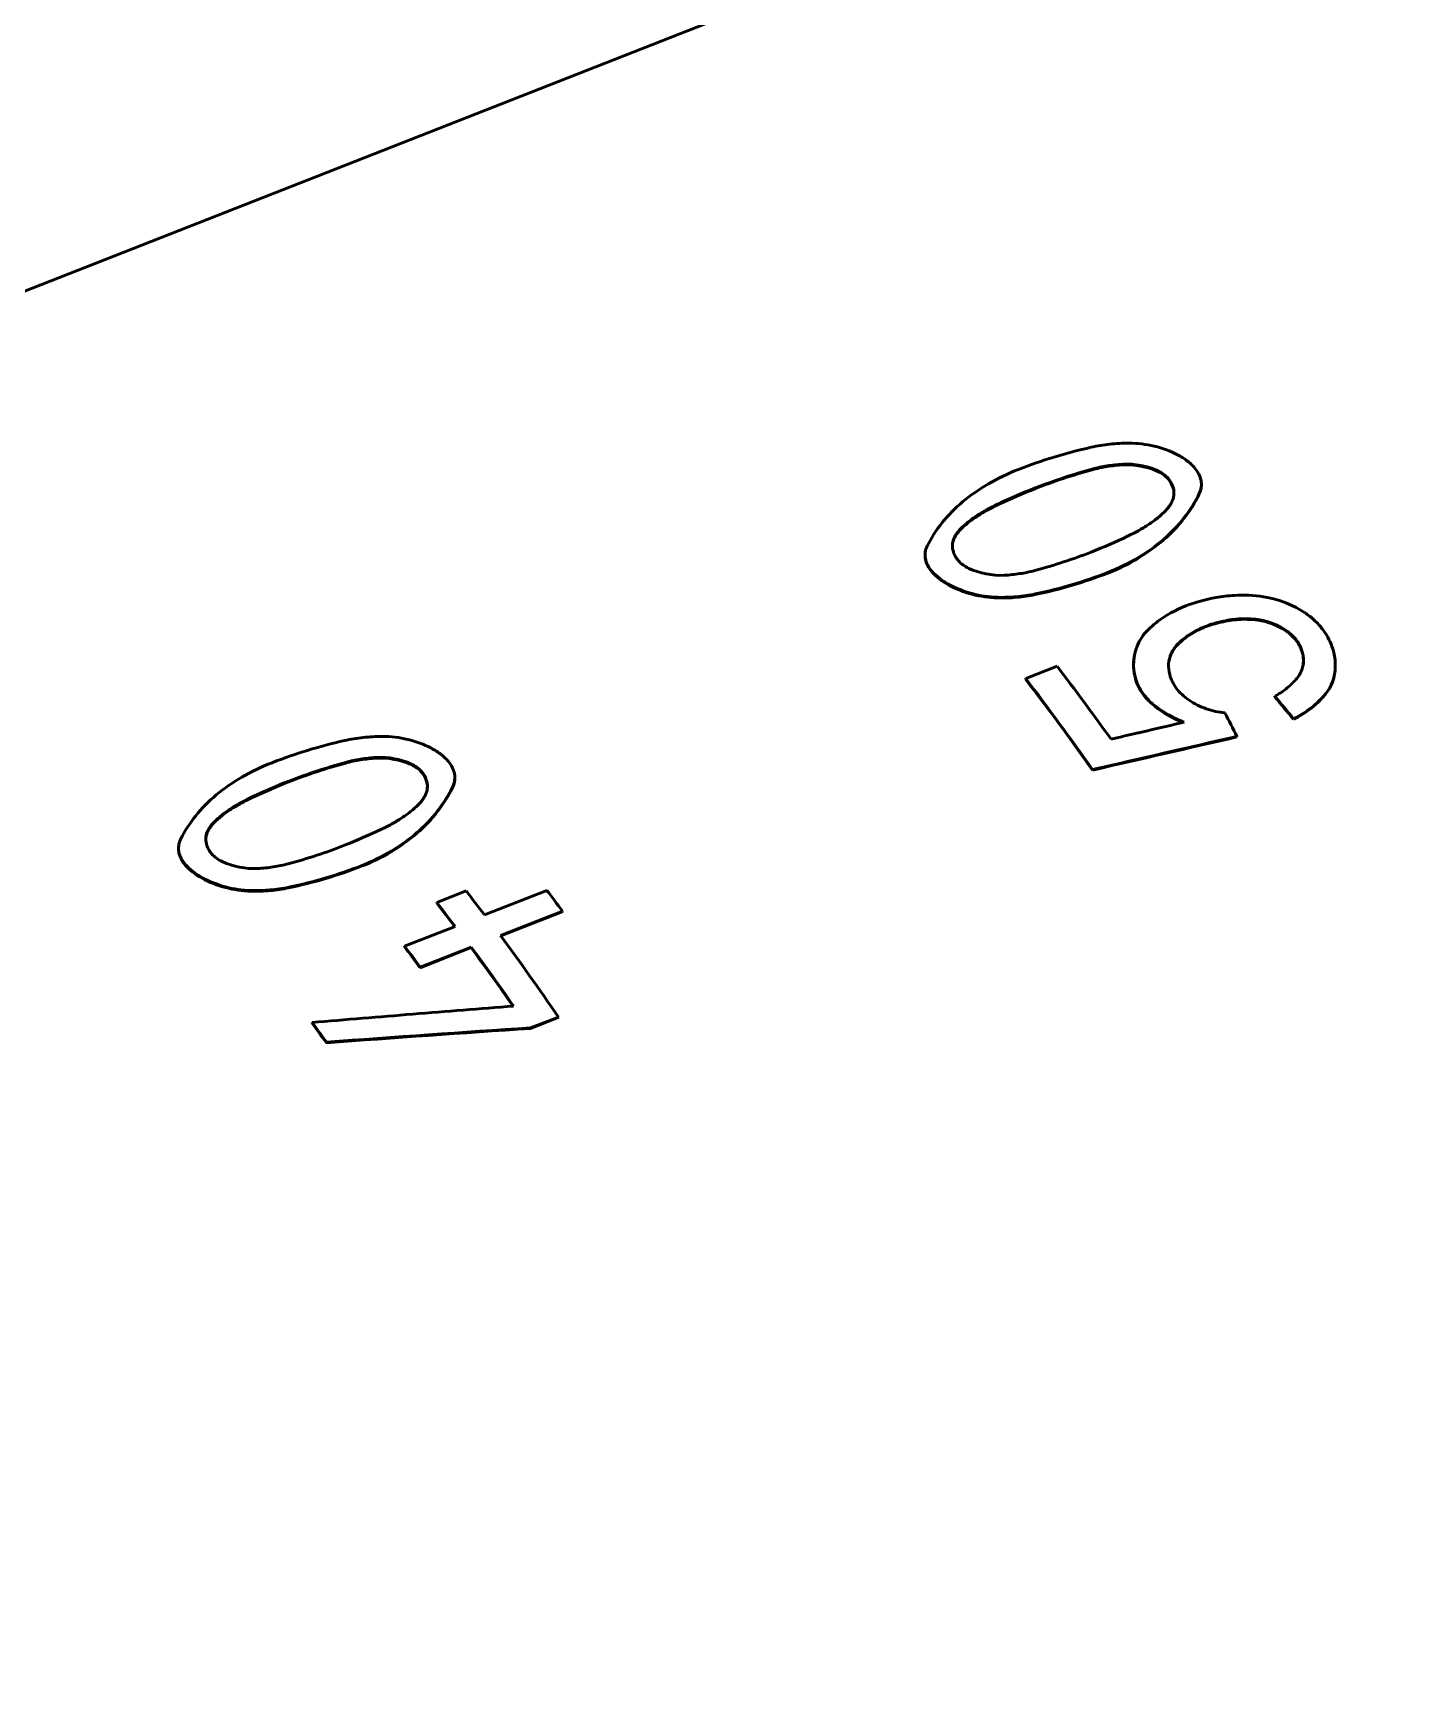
# Model space of a CAD drawing. Header units: millimetres. Extents: x -1259 to 2100, y -2965 to 1485.
# Drawn here: x 443.02 to 462.66, y 314.23 to 337.73 of the extents above; entities that cross this region are included whole.
import ezdxf

# ---------------------------------------------------------------- set-up
doc = ezdxf.new("R2010")
doc.units = ezdxf.units.MM
doc.header["$LTSCALE"] = 5
doc.layers.add('Visible (ISO)', color=7, linetype='Continuous', lineweight=50)

msp = doc.modelspace()

# ---------------------------------------------------------------- linework, layer by layer
at = {"layer": 'Visible (ISO)'}
for p, q in [((392.382, 314.23), (505.713, 358.738)), ((459.586, 331.306), (459.585, 331.298)), ((455.67, 330.34), (455.671, 330.349)), ((457.097, 328.578), (457.542, 328.752)), ((458.635, 328.891), (458.636, 328.899)), ((457.096, 328.569), (457.097, 328.578)), ((461.463, 328.584), (461.465, 328.591)), ((460.627, 328.319), (460.629, 328.327)), ((460.893, 328.002), (460.895, 328.01)), ((460.09, 327.75), (460.092, 327.758)), ((449.002, 327.15), (449.001, 327.141)), ((458.043, 327.28), (458.044, 327.287)), ((445.086, 326.183), (445.086, 326.192)), ((448.747, 325.406), (449.163, 325.569)), ((449.422, 325.229), (450.308, 325.576)), ((448.746, 325.398), (448.747, 325.406)), ((450.529, 325.281), (449.651, 324.936)), ((450.527, 325.273), (449.655, 324.93)), ((450.527, 325.273), (450.529, 325.281)), ((448.291, 324.784), (449.007, 325.066)), ((448.289, 324.776), (448.291, 324.784)), ((449.234, 324.765), (448.51, 324.48)), ((449.235, 324.773), (448.511, 324.488)), ((449.234, 324.765), (449.235, 324.773)), ((448.51, 324.48), (448.511, 324.488)), ((450.471, 323.781), (450.078, 323.627)), ((450.469, 323.774), (450.471, 323.781)), ((446.979, 323.695), (446.98, 323.703)), ((450.469, 323.774), (450.076, 323.62)), ((450.076, 323.62), (450.078, 323.627)), ((447.181, 323.416), (447.183, 323.424))]:
    msp.add_line(p, q, dxfattribs=at)
for centre, major_axis, ratio, start_param, end_param in [((458.823, 331.279), (0.359, -0.143), 0.745633, 0.561327, 0.963012), ((458.822, 331.27), (0.359, -0.142), 0.745856, 0.559961, 0.961547), ((461.515, 326.535), (-8.097, 0.388), 0.672734, 5.301136, 5.378651), ((461.517, 326.524), (-8.101, 0.389), 0.672734, 5.301136, 5.378611), ((453.949, 335.253), (7.731, -0.736), 0.708354, 5.333633, 5.413872), ((460.583, 328.938), (0.393, -0.282), 0.775588, 0.772219, 1.16835), ((455.038, 312.851), (8.846, -22.525), 0.41082, 2.12057, 2.181919), ((454.594, 312.676), (-8.842, 22.514), 0.41082, 5.247407, 5.323512), ((454.594, 312.676), (-8.846, 22.525), 0.41082, 5.247407, 5.323512), ((457.18, 313.582), (-10.886, 21.826), 0.4509, 5.191637, 5.210313), ((457.18, 313.582), (-10.89, 21.838), 0.450881, 5.191657, 5.210334), ((456.418, 313.148), (6.084, -23.889), 0.344733, 2.13831, 2.156035), ((331.487, -240.849), (837.433, 403.806), 0.53352, 1.17059, 1.171802), ((323.207, -227.93), (-839.5, -396.15), 0.5193, 4.313036, 4.315434), ((323.275, -227.653), (-839.128, -395.883), 0.519328, 4.313082, 4.315481), ((450.932, 322.367), (-8.101, 0.389), 0.672734, 5.301136, 5.378611), ((450.931, 322.379), (-8.097, 0.388), 0.672734, 5.301136, 5.378651), ((448.238, 327.113), (0.359, -0.142), 0.745856, 0.559961, 0.961547), ((448.238, 327.122), (0.359, -0.143), 0.745633, 0.561327, 0.963012), ((443.364, 331.097), (7.731, -0.736), 0.708354, 5.333633, 5.413872), ((446.723, 309.585), (8.846, -22.525), 0.41082, 2.166285, 2.186974), ((447.609, 309.933), (8.846, -22.525), 0.41082, 2.148614, 2.166285), ((446.308, 309.422), (-8.842, 22.514), 0.41082, 5.308228, 5.328567), ((446.308, 309.422), (-8.846, 22.525), 0.41082, 5.307878, 5.328567), ((445.592, 309.141), (-8.842, 22.514), 0.41082, 5.290207, 5.307878), ((445.592, 309.141), (-8.846, 22.525), 0.41082, 5.290207, 5.307878), ((446.315, 309.425), (-8.842, 22.514), 0.41082, 5.24206, 5.290207), ((446.315, 309.425), (-8.846, 22.525), 0.41082, 5.241664, 5.290207), ((446.731, 309.588), (8.846, -22.525), 0.41082, 2.082195, 2.148614), ((443.956, 308.498), (-8.842, 22.514), 0.41082, 5.265474, 5.281782), ((443.956, 308.498), (-8.846, 22.525), 0.41082, 5.265474, 5.281782)]:
    msp.add_ellipse(centre, major_axis=major_axis, ratio=ratio, start_param=start_param, end_param=end_param, dxfattribs=at)
for points, knots in [([(456.996, 331.543), (457.159, 331.607), (457.326, 331.665), (457.67, 331.77), (457.846, 331.816), (458.026, 331.857)], [0, 0, 0, 0, 0.04591624, 0.04591624, 0.09190288, 0.09190288, 0.09190288, 0.09190288]), ([(458.026, 331.857), (458.112, 331.876), (458.199, 331.89), (458.379, 331.91), (458.47, 331.915), (458.562, 331.914)], [0, 0, 0, 0, 0.02187074, 0.02187074, 0.0439155, 0.0439155, 0.0439155, 0.0439155]), ([(458.562, 331.914), (458.683, 331.914), (458.804, 331.9), (459.037, 331.845), (459.149, 331.803), (459.25, 331.751)], [0, 0, 0, 0, 0.02895113, 0.02895113, 0.05859624, 0.05859624, 0.05859624, 0.05859624]), ([(455.699, 330.456), (455.756, 330.572), (455.828, 330.683), (455.998, 330.894), (456.096, 330.994), (456.316, 331.177), (456.438, 331.262), (456.702, 331.415), (456.845, 331.484), (456.996, 331.543)], [0, 0, 0, 0, 0.043807, 0.043807, 0.0870851, 0.0870851, 0.1299533, 0.1299533, 0.172765, 0.172765, 0.172765, 0.172765]), ([(458.041, 331.547), (457.902, 331.509), (457.765, 331.468), (457.497, 331.379), (457.365, 331.332), (457.236, 331.281)], [0, 0, 0, 0, 0.0364797, 0.0364797, 0.07295946, 0.07295946, 0.07295946, 0.07295946]), ([(458.04, 331.538), (457.901, 331.5), (457.765, 331.459), (457.496, 331.37), (457.365, 331.322), (457.236, 331.272)], [0, 0, 0, 0, 0.03647941, 0.03647941, 0.0729589, 0.0729589, 0.0729589, 0.0729589]), ([(458.472, 331.607), (458.397, 331.603), (458.324, 331.595), (458.179, 331.572), (458.109, 331.557), (458.04, 331.538)], [0, 0, 0, 0, 0.01805894, 0.01805894, 0.03601173, 0.03601173, 0.03601173, 0.03601173]), ([(458.473, 331.616), (458.398, 331.612), (458.324, 331.604), (458.18, 331.581), (458.109, 331.566), (458.041, 331.547)], [0, 0, 0, 0, 0.0180603, 0.0180603, 0.03601367, 0.03601367, 0.03601367, 0.03601367]), ([(458.969, 331.524), (458.894, 331.558), (458.812, 331.584), (458.643, 331.615), (458.557, 331.621), (458.473, 331.616)], [0, 0, 0, 0, 0.02103243, 0.02103243, 0.04155381, 0.04155381, 0.04155381, 0.04155381]), ([(459.25, 331.751), (459.298, 331.726), (459.343, 331.697), (459.424, 331.635), (459.46, 331.601), (459.492, 331.564)], [0, 0, 0, 0, 0.0142434, 0.0142434, 0.02857688, 0.02857688, 0.02857688, 0.02857688]), ([(459.492, 331.564), (459.516, 331.537), (459.535, 331.508), (459.566, 331.447), (459.576, 331.416), (459.588, 331.354), (459.589, 331.323), (459.581, 331.262), (459.572, 331.232), (459.558, 331.204)], [0, 0, 0, 0, 0.01084531, 0.01084531, 0.02160922, 0.02160922, 0.03223192, 0.03223192, 0.04267677, 0.04267677, 0.04267677, 0.04267677]), ([(459.115, 331.408), (459.096, 331.43), (459.074, 331.45), (459.025, 331.485), (458.998, 331.501), (458.968, 331.515)], [0, 0, 0, 0, 0.00840544, 0.00840544, 0.01674027, 0.01674027, 0.01674027, 0.01674027]), ([(459.115, 331.417), (459.097, 331.439), (459.075, 331.459), (459.026, 331.494), (458.998, 331.51), (458.969, 331.524)], [0, 0, 0, 0, 0.00840975, 0.00840975, 0.01674845, 0.01674845, 0.01674845, 0.01674845]), ([(459.178, 331.103), (459.191, 331.134), (459.198, 331.167), (459.2, 331.234), (459.194, 331.268), (459.183, 331.301)], [0, 0, 0, 0, 0.01135824, 0.01135824, 0.0229261, 0.0229261, 0.0229261, 0.0229261]), ([(459.558, 331.204), (459.501, 331.085), (459.429, 330.969), (459.259, 330.75), (459.162, 330.647), (458.942, 330.456), (458.82, 330.369), (458.556, 330.212), (458.413, 330.142), (458.262, 330.083)], [0, 0, 0, 0, 0.0436851, 0.0436851, 0.0868429, 0.0868429, 0.129592, 0.129592, 0.1722832, 0.1722832, 0.1722832, 0.1722832]), ([(459.095, 330.975), (459.113, 330.994), (459.129, 331.015), (459.157, 331.058), (459.169, 331.08), (459.178, 331.103)], [0, 0, 0, 0, 0.00816866, 0.00816866, 0.016422, 0.016422, 0.016422, 0.016422]), ([(456.415, 330.893), (456.367, 330.862), (456.321, 330.829), (456.235, 330.759), (456.196, 330.723), (456.159, 330.684)], [0, 0, 0, 0, 0.01633595, 0.01633595, 0.03276173, 0.03276173, 0.03276173, 0.03276173]), ([(456.415, 330.883), (456.366, 330.852), (456.32, 330.82), (456.235, 330.75), (456.195, 330.713), (456.159, 330.675)], [0, 0, 0, 0, 0.01633527, 0.01633527, 0.03275973, 0.03275973, 0.03275973, 0.03275973]), ([(456.716, 331.057), (456.663, 331.033), (456.611, 331.006), (456.511, 330.951), (456.462, 330.922), (456.415, 330.893)], [0, 0, 0, 0, 0.01585173, 0.01585173, 0.03170337, 0.03170337, 0.03170337, 0.03170337]), ([(456.716, 331.048), (456.663, 331.023), (456.611, 330.997), (456.51, 330.942), (456.462, 330.913), (456.415, 330.883)], [0, 0, 0, 0, 0.01585153, 0.01585153, 0.03170296, 0.03170296, 0.03170296, 0.03170296]), ([(458.839, 330.762), (458.887, 330.793), (458.933, 330.827), (459.019, 330.898), (459.059, 330.936), (459.095, 330.975)], [0, 0, 0, 0, 0.01636565, 0.01636565, 0.03281947, 0.03281947, 0.03281947, 0.03281947]), ([(456.159, 330.684), (456.141, 330.665), (456.125, 330.645), (456.098, 330.604), (456.086, 330.582), (456.077, 330.56)], [0, 0, 0, 0, 0.00814539, 0.00814539, 0.01637582, 0.01637582, 0.01637582, 0.01637582]), ([(456.159, 330.675), (456.141, 330.656), (456.125, 330.636), (456.097, 330.595), (456.086, 330.573), (456.077, 330.551)], [0, 0, 0, 0, 0.00814431, 0.00814431, 0.0163731, 0.0163731, 0.0163731, 0.0163731]), ([(458.54, 330.595), (458.593, 330.62), (458.644, 330.646), (458.744, 330.702), (458.792, 330.731), (458.839, 330.762)], [0, 0, 0, 0, 0.01574971, 0.01574971, 0.03149932, 0.03149932, 0.03149932, 0.03149932]), ([(455.766, 330.101), (455.742, 330.129), (455.723, 330.158), (455.692, 330.217), (455.681, 330.248), (455.67, 330.309), (455.669, 330.339), (455.677, 330.399), (455.686, 330.428), (455.699, 330.456)], [0, 0, 0, 0, 0.01087225, 0.01087225, 0.02166283, 0.02166283, 0.03231179, 0.03231179, 0.04278236, 0.04278236, 0.04278236, 0.04278236]), ([(456.077, 330.56), (456.065, 330.53), (456.058, 330.498), (456.057, 330.433), (456.062, 330.401), (456.073, 330.368)], [0, 0, 0, 0, 0.01121573, 0.01121573, 0.02263574, 0.02263574, 0.02263574, 0.02263574]), ([(456.073, 330.368), (456.08, 330.347), (456.089, 330.326), (456.113, 330.286), (456.128, 330.266), (456.144, 330.247)], [0, 0, 0, 0, 0.00749917, 0.00749917, 0.01503178, 0.01503178, 0.01503178, 0.01503178]), ([(457.226, 330.109), (457.363, 330.146), (457.499, 330.187), (457.766, 330.274), (457.896, 330.321), (458.025, 330.371)], [0, 0, 0, 0, 0.0362469, 0.0362469, 0.07249386, 0.07249386, 0.07249386, 0.07249386]), ([(455.766, 330.092), (455.718, 330.147), (455.687, 330.208), (455.675, 330.269), (455.671, 330.293), (455.669, 330.317), (455.67, 330.34)], [-1.5707963, -1.5707963, -1.5707963, -1.5707963, -1.113424, -1.113424, -1.113424, -0.9366006, -0.9366006, -0.9366006, -0.9366006]), ([(456.144, 330.247), (456.162, 330.225), (456.184, 330.206), (456.233, 330.17), (456.261, 330.154), (456.29, 330.14)], [0, 0, 0, 0, 0.00835341, 0.00835341, 0.01663391, 0.01663391, 0.01663391, 0.01663391]), ([(456.006, 329.913), (455.958, 329.939), (455.914, 329.968), (455.833, 330.031), (455.797, 330.065), (455.766, 330.101)], [0, 0, 0, 0, 0.014091, 0.014091, 0.02827231, 0.02827231, 0.02827231, 0.02827231]), ([(456.695, 329.721), (456.575, 329.724), (456.454, 329.742), (456.337, 329.773), (456.22, 329.804), (456.107, 329.849), (456.005, 329.904)], [-2.6561201, -2.6561201, -2.6561201, -2.6561201, -2.3272292, -2.3272292, -2.3272292, -1.9983383, -1.9983383, -1.9983383, -1.9983383]), ([(456.695, 329.73), (456.575, 329.733), (456.453, 329.751), (456.219, 329.813), (456.107, 329.858), (456.006, 329.913)], [0, 0, 0, 0, 0.02907119, 0.02907119, 0.05883924, 0.05883924, 0.05883924, 0.05883924]), ([(456.791, 330.042), (456.866, 330.046), (456.94, 330.054), (457.086, 330.076), (457.157, 330.091), (457.226, 330.109)], [0, 0, 0, 0, 0.0182188, 0.0182188, 0.03633571, 0.03633571, 0.03633571, 0.03633571]), ([(458.262, 330.083), (458.1, 330.019), (457.932, 329.962), (457.589, 329.859), (457.412, 329.815), (457.233, 329.777)], [0, 0, 0, 0, 0.04594796, 0.04594796, 0.09196619, 0.09196619, 0.09196619, 0.09196619]), ([(457.233, 329.777), (457.147, 329.759), (457.059, 329.746), (456.879, 329.73), (456.787, 329.728), (456.695, 329.73)], [0, 0, 0, 0, 0.02195878, 0.02195878, 0.04409052, 0.04409052, 0.04409052, 0.04409052]), ([(457.232, 329.768), (457.146, 329.75), (457.058, 329.737), (456.878, 329.722), (456.786, 329.719), (456.695, 329.721)], [0, 0, 0, 0, 0.02195783, 0.02195783, 0.04408733, 0.04408733, 0.04408733, 0.04408733]), ([(459.365, 329.607), (459.5, 329.66), (459.644, 329.7), (459.88, 329.741), (459.967, 329.751), (460.055, 329.757)], [0, 0, 0, 0, 0.03815655, 0.03815655, 0.05968687, 0.05968687, 0.05968687, 0.05968687]), ([(459.365, 329.607), (459.217, 329.549), (459.083, 329.475), (458.92, 329.35), (458.876, 329.313), (458.836, 329.273)], [-0.05855702, -0.05855702, -0.05855702, -0.05855702, -0.01678753, -0.01678753, 0, 0, 0, 0]), ([(460.111, 329.415), (460.029, 329.408), (459.948, 329.396), (459.791, 329.36), (459.715, 329.337), (459.643, 329.309)], [0, 0, 0, 0, 0.02037028, 0.02037028, 0.04065137, 0.04065137, 0.04065137, 0.04065137]), ([(460.113, 329.423), (460.03, 329.416), (459.949, 329.404), (459.792, 329.369), (459.717, 329.346), (459.645, 329.317)], [0, 0, 0, 0, 0.02037124, 0.02037124, 0.04065262, 0.04065262, 0.04065262, 0.04065262]), ([(460.387, 329.406), (460.341, 329.413), (460.294, 329.416), (460.202, 329.419), (460.157, 329.418), (460.111, 329.415)], [0, 0, 0, 0, 0.01119562, 0.01119562, 0.02229425, 0.02229425, 0.02229425, 0.02229425]), ([(460.388, 329.414), (460.342, 329.421), (460.296, 329.425), (460.204, 329.427), (460.158, 329.426), (460.113, 329.423)], [0, 0, 0, 0, 0.0111973, 0.0111973, 0.02229695, 0.02229695, 0.02229695, 0.02229695]), ([(461.071, 329.5), (461.12, 329.466), (461.165, 329.428), (461.248, 329.348), (461.285, 329.305), (461.318, 329.26)], [0, 0, 0, 0, 0.01519799, 0.01519799, 0.03047147, 0.03047147, 0.03047147, 0.03047147]), ([(459.643, 329.309), (459.572, 329.281), (459.504, 329.247), (459.378, 329.17), (459.321, 329.126), (459.27, 329.078)], [0, 0, 0, 0, 0.02035804, 0.02035804, 0.04081789, 0.04081789, 0.04081789, 0.04081789]), ([(459.645, 329.317), (459.573, 329.289), (459.505, 329.255), (459.38, 329.178), (459.322, 329.134), (459.271, 329.086)], [0, 0, 0, 0, 0.02035821, 0.02035821, 0.04081897, 0.04081897, 0.04081897, 0.04081897]), ([(460.79, 329.26), (460.732, 329.3), (460.667, 329.334), (460.531, 329.386), (460.46, 329.404), (460.388, 329.414)], [0, 0, 0, 0, 0.01785204, 0.01785204, 0.0353245, 0.0353245, 0.0353245, 0.0353245]), ([(460.938, 329.108), (460.918, 329.135), (460.896, 329.161), (460.845, 329.209), (460.818, 329.232), (460.788, 329.252)], [0, 0, 0, 0, 0.00917689, 0.00917689, 0.0183054, 0.0183054, 0.0183054, 0.0183054]), ([(460.939, 329.116), (460.92, 329.143), (460.897, 329.169), (460.847, 329.217), (460.819, 329.24), (460.79, 329.26)], [0, 0, 0, 0, 0.00918168, 0.00918168, 0.01831465, 0.01831465, 0.01831465, 0.01831465]), ([(461.318, 329.26), (461.348, 329.219), (461.374, 329.177), (461.418, 329.09), (461.436, 329.046), (461.45, 329.001)], [0, 0, 0, 0, 0.01389529, 0.01389529, 0.02774016, 0.02774016, 0.02774016, 0.02774016]), ([(459.27, 329.078), (459.245, 329.055), (459.223, 329.03), (459.185, 328.978), (459.169, 328.949), (459.156, 328.92)], [0, 0, 0, 0, 0.00985269, 0.00985269, 0.01981551, 0.01981551, 0.01981551, 0.01981551]), ([(459.271, 329.086), (459.247, 329.063), (459.225, 329.038), (459.187, 328.986), (459.171, 328.958), (459.158, 328.928)], [0, 0, 0, 0, 0.00985371, 0.00985371, 0.0198183, 0.0198183, 0.0198183, 0.0198183]), ([(461.018, 328.957), (461.01, 328.984), (461, 329.012), (460.973, 329.065), (460.958, 329.091), (460.939, 329.116)], [0, 0, 0, 0, 0.00849385, 0.00849385, 0.01702375, 0.01702375, 0.01702375, 0.01702375]), ([(461.014, 328.71), (461.027, 328.749), (461.034, 328.79), (461.036, 328.873), (461.03, 328.915), (461.018, 328.957)], [0, 0, 0, 0, 0.01260666, 0.01260666, 0.02543285, 0.02543285, 0.02543285, 0.02543285]), ([(459.158, 328.928), (459.138, 328.883), (459.126, 328.835), (459.12, 328.736), (459.125, 328.684), (459.139, 328.634)], [0, 0, 0, 0, 0.01549406, 0.01549406, 0.0312874, 0.0312874, 0.0312874, 0.0312874]), ([(460.927, 328.564), (460.947, 328.586), (460.964, 328.609), (460.993, 328.658), (461.005, 328.684), (461.014, 328.71)], [0, 0, 0, 0, 0.00854627, 0.00854627, 0.0171936, 0.0171936, 0.0171936, 0.0171936]), ([(458.761, 328.355), (458.735, 328.39), (458.713, 328.427), (458.676, 328.502), (458.661, 328.54), (458.651, 328.578)], [0, 0, 0, 0, 0.01211384, 0.01211384, 0.02417091, 0.02417091, 0.02417091, 0.02417091]), ([(458.763, 328.362), (458.737, 328.398), (458.714, 328.435), (458.678, 328.51), (458.663, 328.548), (458.653, 328.586)], [0, 0, 0, 0, 0.01212028, 0.01212028, 0.02418343, 0.02418343, 0.02418343, 0.02418343]), ([(459.139, 328.634), (459.147, 328.601), (459.16, 328.568), (459.191, 328.504), (459.21, 328.473), (459.232, 328.443)], [0, 0, 0, 0, 0.01023707, 0.01023707, 0.02052272, 0.02052272, 0.02052272, 0.02052272]), ([(460.629, 328.327), (460.686, 328.359), (460.74, 328.395), (460.84, 328.475), (460.886, 328.518), (460.927, 328.564)], [0, 0, 0, 0, 0.0179893, 0.0179893, 0.03608938, 0.03608938, 0.03608938, 0.03608938]), ([(458.921, 328.19), (458.89, 328.214), (458.861, 328.241), (458.807, 328.296), (458.783, 328.325), (458.761, 328.355)], [0, 0, 0, 0, 0.01016244, 0.01016244, 0.02036107, 0.02036107, 0.02036107, 0.02036107]), ([(458.923, 328.198), (458.892, 328.222), (458.863, 328.248), (458.809, 328.304), (458.785, 328.333), (458.763, 328.362)], [0, 0, 0, 0, 0.01016756, 0.01016756, 0.02037154, 0.02037154, 0.02037154, 0.02037154]), ([(459.232, 328.443), (459.255, 328.41), (459.283, 328.379), (459.344, 328.322), (459.377, 328.295), (459.413, 328.271)], [0, 0, 0, 0, 0.01099157, 0.01099157, 0.02191554, 0.02191554, 0.02191554, 0.02191554]), ([(459.413, 328.271), (459.487, 328.221), (459.57, 328.18), (459.742, 328.12), (459.832, 328.1), (459.922, 328.092)], [0, 0, 0, 0, 0.02230603, 0.02230603, 0.04408579, 0.04408579, 0.04408579, 0.04408579]), ([(461.35, 328.365), (461.291, 328.293), (461.223, 328.226), (461.07, 328.107), (460.986, 328.054), (460.895, 328.01)], [0, 0, 0, 0, 0.02738672, 0.02738672, 0.05455973, 0.05455973, 0.05455973, 0.05455973]), ([(459.344, 327.959), (459.267, 327.989), (459.193, 328.024), (459.052, 328.104), (458.985, 328.149), (458.923, 328.198)], [0, 0, 0, 0, 0.01987928, 0.01987928, 0.04001676, 0.04001676, 0.04001676, 0.04001676]), ([(446.412, 327.386), (446.574, 327.45), (446.742, 327.508), (447.086, 327.613), (447.262, 327.659), (447.442, 327.7)], [0, 0, 0, 0, 0.04591624, 0.04591624, 0.09190288, 0.09190288, 0.09190288, 0.09190288]), ([(447.442, 327.7), (447.527, 327.719), (447.615, 327.733), (447.795, 327.753), (447.886, 327.758), (447.978, 327.758)], [0, 0, 0, 0, 0.02187074, 0.02187074, 0.0439155, 0.0439155, 0.0439155, 0.0439155]), ([(447.978, 327.758), (448.098, 327.758), (448.219, 327.743), (448.453, 327.688), (448.565, 327.646), (448.665, 327.594)], [0, 0, 0, 0, 0.02895113, 0.02895113, 0.05859624, 0.05859624, 0.05859624, 0.05859624]), ([(448.665, 327.594), (448.713, 327.569), (448.758, 327.541), (448.839, 327.478), (448.876, 327.444), (448.907, 327.407)], [0, 0, 0, 0, 0.0142434, 0.0142434, 0.02857688, 0.02857688, 0.02857688, 0.02857688]), ([(445.115, 326.299), (445.172, 326.415), (445.244, 326.527), (445.414, 326.738), (445.511, 326.837), (445.731, 327.021), (445.853, 327.105), (446.118, 327.258), (446.261, 327.327), (446.412, 327.386)], [0, 0, 0, 0, 0.043807, 0.043807, 0.0870851, 0.0870851, 0.1299533, 0.1299533, 0.172765, 0.172765, 0.172765, 0.172765]), ([(447.456, 327.381), (447.317, 327.343), (447.18, 327.302), (446.912, 327.213), (446.78, 327.166), (446.651, 327.115)], [0, 0, 0, 0, 0.03647941, 0.03647941, 0.0729589, 0.0729589, 0.0729589, 0.0729589]), ([(447.456, 327.39), (447.317, 327.352), (447.181, 327.311), (446.912, 327.222), (446.781, 327.175), (446.652, 327.124)], [0, 0, 0, 0, 0.0364797, 0.0364797, 0.07295946, 0.07295946, 0.07295946, 0.07295946]), ([(447.888, 327.459), (447.813, 327.455), (447.74, 327.447), (447.595, 327.424), (447.525, 327.409), (447.456, 327.39)], [0, 0, 0, 0, 0.0180603, 0.0180603, 0.03601367, 0.03601367, 0.03601367, 0.03601367]), ([(447.888, 327.45), (447.813, 327.446), (447.739, 327.438), (447.595, 327.415), (447.524, 327.4), (447.456, 327.381)], [0, 0, 0, 0, 0.01805894, 0.01805894, 0.03601173, 0.03601173, 0.03601173, 0.03601173]), ([(448.384, 327.367), (448.31, 327.401), (448.227, 327.427), (448.059, 327.458), (447.973, 327.464), (447.888, 327.459)], [0, 0, 0, 0, 0.02103243, 0.02103243, 0.04155381, 0.04155381, 0.04155381, 0.04155381]), ([(448.531, 327.261), (448.512, 327.282), (448.49, 327.302), (448.441, 327.338), (448.414, 327.354), (448.384, 327.367)], [0, 0, 0, 0, 0.00840975, 0.00840975, 0.01674845, 0.01674845, 0.01674845, 0.01674845]), ([(448.53, 327.252), (448.512, 327.273), (448.49, 327.293), (448.44, 327.329), (448.413, 327.344), (448.384, 327.358)], [0, 0, 0, 0, 0.00840544, 0.00840544, 0.01674027, 0.01674027, 0.01674027, 0.01674027]), ([(448.907, 327.407), (448.931, 327.38), (448.951, 327.351), (448.981, 327.291), (448.992, 327.26), (449.003, 327.198), (449.004, 327.166), (448.996, 327.105), (448.988, 327.076), (448.974, 327.047)], [0, 0, 0, 0, 0.01084531, 0.01084531, 0.02160922, 0.02160922, 0.03223192, 0.03223192, 0.04267677, 0.04267677, 0.04267677, 0.04267677]), ([(448.594, 326.946), (448.607, 326.977), (448.614, 327.01), (448.615, 327.077), (448.61, 327.111), (448.599, 327.144)], [0, 0, 0, 0, 0.01135824, 0.01135824, 0.0229261, 0.0229261, 0.0229261, 0.0229261]), ([(446.131, 326.891), (446.078, 326.867), (446.026, 326.84), (445.926, 326.785), (445.877, 326.756), (445.83, 326.727)], [0, 0, 0, 0, 0.01585153, 0.01585153, 0.03170296, 0.03170296, 0.03170296, 0.03170296]), ([(446.132, 326.901), (446.079, 326.876), (446.027, 326.849), (445.926, 326.794), (445.878, 326.766), (445.831, 326.736)], [0, 0, 0, 0, 0.01585173, 0.01585173, 0.03170337, 0.03170337, 0.03170337, 0.03170337]), ([(448.974, 327.047), (448.917, 326.928), (448.845, 326.813), (448.675, 326.594), (448.577, 326.49), (448.357, 326.299), (448.236, 326.212), (447.971, 326.055), (447.829, 325.985), (447.678, 325.926)], [0, 0, 0, 0, 0.0436851, 0.0436851, 0.0868429, 0.0868429, 0.129592, 0.129592, 0.1722832, 0.1722832, 0.1722832, 0.1722832]), ([(448.511, 326.818), (448.529, 326.838), (448.545, 326.858), (448.573, 326.901), (448.585, 326.923), (448.594, 326.946)], [0, 0, 0, 0, 0.00816866, 0.00816866, 0.016422, 0.016422, 0.016422, 0.016422]), ([(445.83, 326.727), (445.782, 326.696), (445.736, 326.663), (445.65, 326.593), (445.611, 326.557), (445.574, 326.518)], [0, 0, 0, 0, 0.01633527, 0.01633527, 0.03275973, 0.03275973, 0.03275973, 0.03275973]), ([(445.831, 326.736), (445.782, 326.705), (445.736, 326.672), (445.651, 326.602), (445.611, 326.566), (445.575, 326.528)], [0, 0, 0, 0, 0.01633595, 0.01633595, 0.03276173, 0.03276173, 0.03276173, 0.03276173]), ([(447.955, 326.438), (448.008, 326.463), (448.059, 326.489), (448.159, 326.545), (448.207, 326.574), (448.254, 326.605)], [0, 0, 0, 0, 0.01574971, 0.01574971, 0.03149932, 0.03149932, 0.03149932, 0.03149932]), ([(448.254, 326.605), (448.303, 326.636), (448.348, 326.67), (448.434, 326.741), (448.474, 326.779), (448.511, 326.818)], [0, 0, 0, 0, 0.01636565, 0.01636565, 0.03281947, 0.03281947, 0.03281947, 0.03281947]), ([(445.493, 326.403), (445.48, 326.373), (445.474, 326.341), (445.472, 326.277), (445.477, 326.244), (445.488, 326.212)], [0, 0, 0, 0, 0.01121573, 0.01121573, 0.02263574, 0.02263574, 0.02263574, 0.02263574]), ([(445.574, 326.518), (445.556, 326.499), (445.54, 326.479), (445.513, 326.438), (445.501, 326.416), (445.492, 326.394)], [0, 0, 0, 0, 0.00814431, 0.00814431, 0.0163731, 0.0163731, 0.0163731, 0.0163731]), ([(445.575, 326.528), (445.557, 326.509), (445.541, 326.489), (445.514, 326.447), (445.502, 326.425), (445.493, 326.403)], [0, 0, 0, 0, 0.00814539, 0.00814539, 0.01637582, 0.01637582, 0.01637582, 0.01637582]), ([(445.182, 325.944), (445.158, 325.972), (445.138, 326.001), (445.108, 326.06), (445.097, 326.091), (445.085, 326.152), (445.084, 326.183), (445.092, 326.242), (445.101, 326.271), (445.115, 326.299)], [0, 0, 0, 0, 0.01087225, 0.01087225, 0.02166283, 0.02166283, 0.03231179, 0.03231179, 0.04278236, 0.04278236, 0.04278236, 0.04278236]), ([(445.181, 325.935), (445.133, 325.99), (445.102, 326.052), (445.091, 326.113), (445.086, 326.136), (445.085, 326.16), (445.086, 326.183)], [1.5707963, 1.5707963, 1.5707963, 1.5707963, 2.0281686, 2.0281686, 2.0281686, 2.204992, 2.204992, 2.204992, 2.204992]), ([(445.488, 326.212), (445.495, 326.19), (445.505, 326.169), (445.529, 326.129), (445.543, 326.109), (445.56, 326.09)], [0, 0, 0, 0, 0.00749917, 0.00749917, 0.01503178, 0.01503178, 0.01503178, 0.01503178]), ([(446.641, 325.952), (446.779, 325.989), (446.915, 326.03), (447.181, 326.117), (447.312, 326.164), (447.44, 326.215)], [0, 0, 0, 0, 0.0362469, 0.0362469, 0.07249386, 0.07249386, 0.07249386, 0.07249386]), ([(445.421, 325.756), (445.374, 325.782), (445.329, 325.811), (445.249, 325.874), (445.213, 325.908), (445.182, 325.944)], [0, 0, 0, 0, 0.014091, 0.014091, 0.02827231, 0.02827231, 0.02827231, 0.02827231]), ([(445.56, 326.09), (445.578, 326.069), (445.6, 326.049), (445.649, 326.013), (445.676, 325.997), (445.706, 325.983)], [0, 0, 0, 0, 0.00835341, 0.00835341, 0.01663391, 0.01663391, 0.01663391, 0.01663391]), ([(446.207, 325.886), (446.282, 325.889), (446.356, 325.897), (446.501, 325.919), (446.572, 325.934), (446.641, 325.952)], [0, 0, 0, 0, 0.0182188, 0.0182188, 0.03633571, 0.03633571, 0.03633571, 0.03633571]), ([(447.678, 325.926), (447.516, 325.862), (447.348, 325.805), (447.004, 325.703), (446.828, 325.658), (446.648, 325.62)], [0, 0, 0, 0, 0.04594796, 0.04594796, 0.09196619, 0.09196619, 0.09196619, 0.09196619]), ([(446.111, 325.573), (445.99, 325.576), (445.869, 325.594), (445.635, 325.657), (445.523, 325.702), (445.421, 325.756)], [0, 0, 0, 0, 0.02907119, 0.02907119, 0.05883924, 0.05883924, 0.05883924, 0.05883924]), ([(446.11, 325.564), (445.991, 325.567), (445.869, 325.585), (445.752, 325.616), (445.636, 325.647), (445.523, 325.692), (445.421, 325.747)], [0.4854726, 0.4854726, 0.4854726, 0.4854726, 0.8143635, 0.8143635, 0.8143635, 1.1432544, 1.1432544, 1.1432544, 1.1432544]), ([(446.647, 325.612), (446.562, 325.593), (446.473, 325.581), (446.294, 325.565), (446.202, 325.562), (446.11, 325.564)], [0, 0, 0, 0, 0.02195783, 0.02195783, 0.04408733, 0.04408733, 0.04408733, 0.04408733]), ([(446.648, 325.62), (446.563, 325.602), (446.474, 325.589), (446.294, 325.574), (446.203, 325.571), (446.111, 325.573)], [0, 0, 0, 0, 0.02195878, 0.02195878, 0.04409052, 0.04409052, 0.04409052, 0.04409052]), ([(446.98, 323.703), (447.457, 323.744), (447.933, 323.783), (448.885, 323.861), (449.361, 323.898), (449.836, 323.935)], [0, 0, 0, 0, 0.1178193, 0.1178193, 0.2356385, 0.2356385, 0.2356385, 0.2356385])]:
    msp.add_open_spline(points, degree=3, knots=knots, dxfattribs=at)
for points in [[(458.968, 331.515), (458.817, 331.584), (458.639, 331.616), (458.472, 331.607)], [(459.585, 331.298), (459.583, 331.262), (459.573, 331.228), (459.558, 331.195)], [(459.558, 331.195), (459.442, 330.956), (459.098, 330.511), (458.562, 330.192), (458.262, 330.074)], [(459.198, 331.18), (459.2, 331.217), (459.195, 331.255), (459.183, 331.292)], [(456.077, 330.551), (456.066, 330.525), (456.06, 330.498), (456.058, 330.471)], [(456.29, 330.14), (456.443, 330.069), (456.623, 330.034), (456.791, 330.042)], [(456.005, 329.904), (455.91, 329.956), (455.828, 330.02), (455.766, 330.092)], [(458.262, 330.074), (457.937, 329.947), (457.591, 329.844), (457.232, 329.768)], [(460.055, 329.757), (460.19, 329.765), (460.33, 329.759), (460.47, 329.738)], [(460.47, 329.738), (460.684, 329.705), (460.896, 329.622), (461.071, 329.5)], [(458.676, 329.039), (458.712, 329.125), (458.766, 329.204), (458.836, 329.273)], [(460.788, 329.252), (460.671, 329.333), (460.529, 329.387), (460.387, 329.406)], [(458.653, 328.586), (458.611, 328.743), (458.619, 328.901), (458.676, 329.039)], [(461.025, 328.748), (461.039, 328.813), (461.036, 328.881), (461.017, 328.949)], [(461.45, 329.001), (461.493, 328.863), (461.498, 328.721), (461.465, 328.591)], [(458.651, 328.578), (458.623, 328.684), (458.617, 328.79), (458.635, 328.891)], [(459.156, 328.92), (459.144, 328.892), (459.135, 328.862), (459.129, 328.831)], [(461.463, 328.584), (461.442, 328.501), (461.403, 328.424), (461.348, 328.358)], [(461.465, 328.591), (461.444, 328.509), (461.405, 328.432), (461.35, 328.365)], [(461.467, 328.599), (461.466, 328.594), (461.464, 328.589), (461.463, 328.584)], [(461.348, 328.358), (461.23, 328.212), (461.074, 328.091), (460.893, 328.002)], [(459.33, 327.956), (459.182, 328.014), (459.042, 328.094), (458.921, 328.19)], [(448.384, 327.358), (448.233, 327.427), (448.055, 327.459), (447.888, 327.45)], [(448.613, 327.023), (448.616, 327.06), (448.611, 327.098), (448.598, 327.135)], [(449.001, 327.141), (448.998, 327.105), (448.989, 327.071), (448.973, 327.038)], [(448.973, 327.038), (448.858, 326.799), (448.513, 326.354), (447.978, 326.036), (447.677, 325.917)], [(445.492, 326.394), (445.482, 326.368), (445.475, 326.342), (445.473, 326.314)], [(445.421, 325.747), (445.326, 325.799), (445.243, 325.863), (445.181, 325.935)], [(445.706, 325.983), (445.859, 325.913), (446.038, 325.877), (446.207, 325.886)], [(447.677, 325.917), (447.352, 325.79), (447.007, 325.687), (446.647, 325.612)], [(450.076, 323.62), (449.112, 323.556), (448.147, 323.488), (447.181, 323.416)], [(450.078, 323.627), (449.114, 323.563), (448.149, 323.496), (447.183, 323.424)]]:
    msp.add_open_spline(points, degree=3, dxfattribs=at)

doc.saveas('drawing.dxf')
